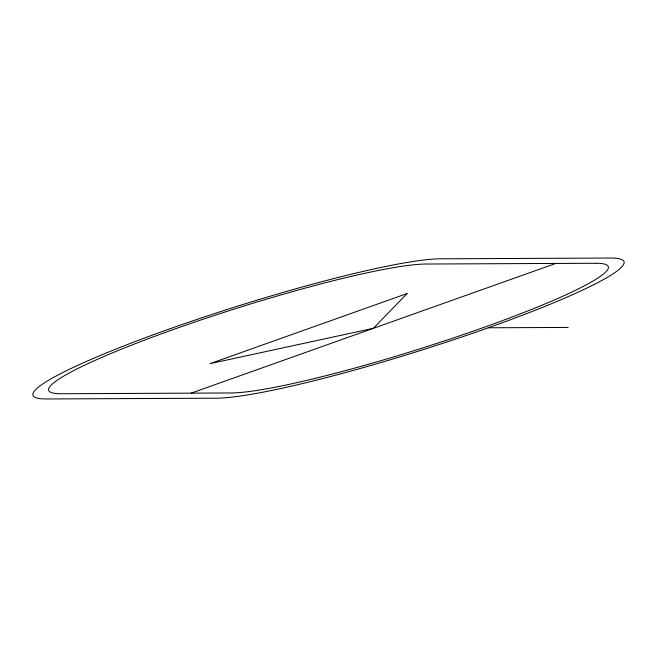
<?xml version="1.0" encoding="UTF-8"?>
<svg xmlns="http://www.w3.org/2000/svg" width="657" height="657" viewBox="0 0 657 657"><rect width="100%" height="100%" fill="white"/><g stroke="black" fill="none" stroke-linecap="round" stroke-linejoin="round"><path stroke-width="0.99" d="M191.154 393.149L555.732 263.449M488.299 327.786A220.859 23.471 -17.5 0 0 610.386 258.037L440.601 258.801A220.859 23.471 -17.5 0 0 168.701 329.214A220.859 23.471 -17.5 0 0 46.614 398.963L216.399 398.199A220.859 23.471 -17.5 0 0 488.299 327.786L568.198 327.424M407.069 293.548L373.447 328.295L210.076 363.633L407.069 293.548M595.677 263.268L425.892 264.032A204.368 21.714 -17.5 0 0 174.294 329.19A204.368 21.714 -17.5 0 0 61.323 393.732L231.108 392.968A204.368 21.714 -17.5 0 0 482.706 327.81A204.368 21.714 -17.5 0 0 595.677 263.268"/></g></svg>
